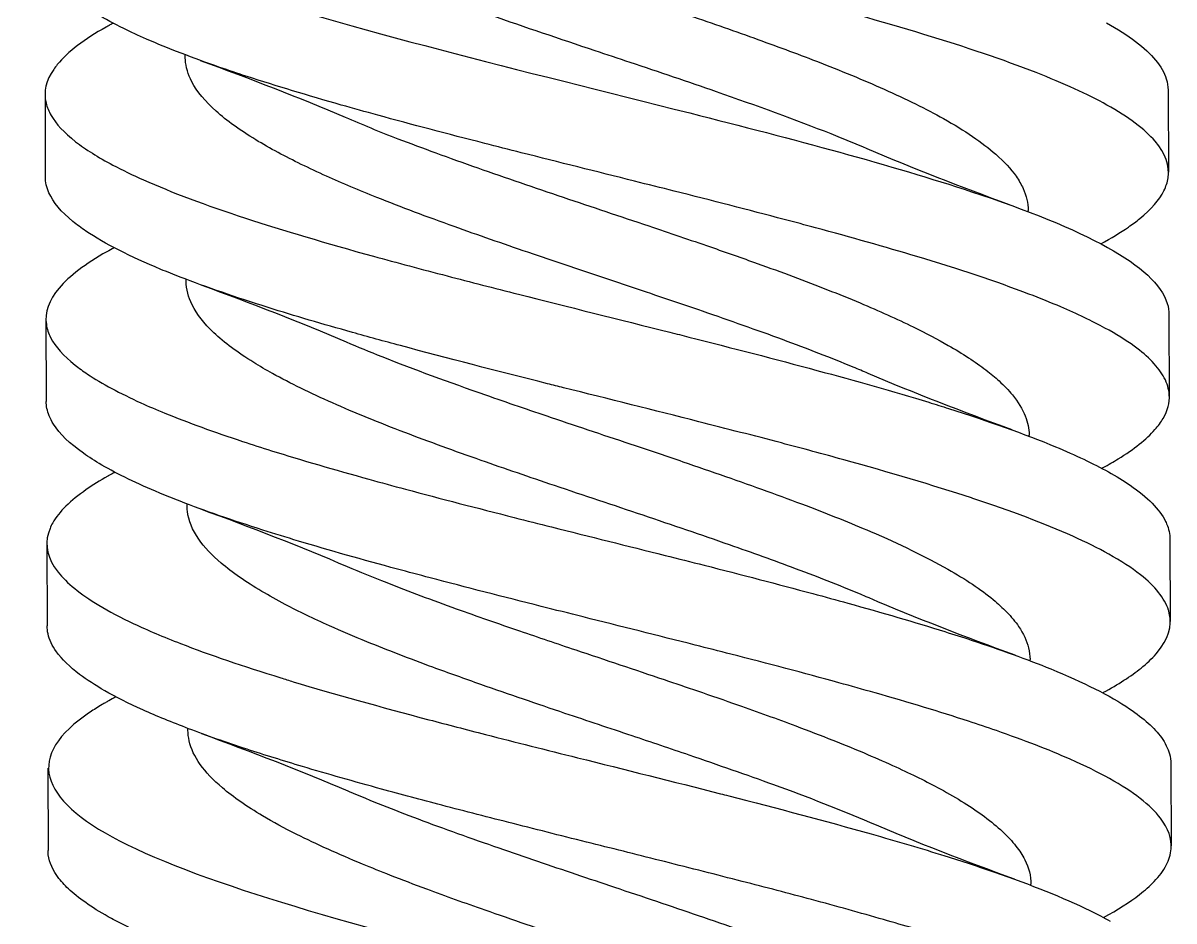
# Model space of a CAD drawing. Header units: millimetres. Extents: x 129 to 6329, y 33 to 3553.
# Drawn here: x 4321.01 to 4341.5, y 2815.15 to 2831.15 of the extents above; entities that cross this region are included whole.
import ezdxf

# ---------------------------------------------------------------- set-up
doc = ezdxf.new("R2010")
doc.units = ezdxf.units.MM
doc.layers.add('vistasIsometricas', color=255, linetype='Continuous')

msp = doc.modelspace()

# ---------------------------------------------------------------- linework, layer by layer
at = {"layer": 'vistasIsometricas', "extrusion": (-0.004614, 0.999989, 7.66e-14)}
for p, q in [((4323.898, 2830.554), (4323.898, 2830.583)), ((4341.4, 2829.954), (4341.406, 2828.49)), ((4321.401, 2829.874), (4321.406, 2828.41)), ((4338.909, 2827.788), (4338.909, 2827.81)), ((4323.914, 2826.554), (4323.914, 2826.583)), ((4321.417, 2825.874), (4321.422, 2824.41)), ((4341.416, 2825.954), (4341.422, 2824.49)), ((4338.925, 2823.788), (4338.925, 2823.81)), ((4323.93, 2822.554), (4323.93, 2822.583)), ((4341.433, 2821.954), (4341.438, 2820.49)), ((4321.433, 2821.874), (4321.439, 2820.41)), ((4338.941, 2819.788), (4338.941, 2819.81)), ((4323.946, 2818.554), (4323.946, 2818.583)), ((4321.449, 2817.874), (4321.455, 2816.41)), ((4341.449, 2817.954), (4341.454, 2816.49)), ((4338.957, 2815.788), (4338.957, 2815.81))]:
    msp.add_line(p, q, dxfattribs=at)
at = {"layer": 'vistasIsometricas'}
for points, knots in [([(4340.31, 2829.689), (4339.964, 2829.882), (4339.54, 2830.074), (4339.049, 2830.266), (4338.469, 2830.493), (4337.794, 2830.721), (4337.049, 2830.948), (4336.305, 2831.174), (4335.492, 2831.401), (4334.638, 2831.627), (4333.785, 2831.853), (4332.892, 2832.079), (4331.991, 2832.305), (4331.552, 2832.415), (4331.111, 2832.525), (4330.672, 2832.636), (4330.211, 2832.751), (4329.752, 2832.867), (4329.3, 2832.983), (4328.473, 2833.194), (4327.667, 2833.406), (4326.91, 2833.619), (4326.86, 2833.633), (4326.811, 2833.647), (4326.761, 2833.66), (4325.962, 2833.886), (4325.219, 2834.112), (4324.559, 2834.339), (4324.3, 2834.428), (4324.053, 2834.517), (4323.821, 2834.606), (4323.463, 2834.744), (4323.138, 2834.881), (4322.851, 2835.019), (4322.451, 2835.212), (4322.125, 2835.406), (4321.884, 2835.6), (4321.841, 2835.634), (4321.801, 2835.668), (4321.764, 2835.702), (4321.515, 2835.93), (4321.384, 2836.158), (4321.375, 2836.387), (4321.374, 2836.395), (4321.374, 2836.402), (4321.374, 2836.409)], [0.184025661, 0.184025661, 0.184025661, 0.184025661, 0.184864436, 0.184864436, 0.184864436, 0.185856911, 0.185856911, 0.185856911, 0.186847717, 0.186847717, 0.186847717, 0.187836885, 0.187836885, 0.187836885, 0.188318749, 0.188318749, 0.188318749, 0.188824444, 0.188824444, 0.188824444, 0.18974978, 0.18974978, 0.18974978, 0.189810349, 0.189810349, 0.189810349, 0.190794642, 0.190794642, 0.190794642, 0.19118081, 0.19118081, 0.19118081, 0.191777349, 0.191777349, 0.191777349, 0.19261184, 0.19261184, 0.19261184, 0.192758429, 0.192758429, 0.192758429, 0.193737919, 0.193737919, 0.193737919, 0.193769356, 0.193769356, 0.193769356, 0.193769356]), ([(4322.471, 2835.076), (4321.878, 2834.741), (4321.516, 2834.407), (4321.415, 2834.074), (4321.182, 2833.313), (4322.372, 2832.559), (4324.558, 2831.807), (4326.754, 2831.052), (4329.91, 2830.3), (4332.885, 2829.547), (4334.725, 2829.081), (4336.484, 2828.614), (4337.9, 2828.145), (4338.897, 2827.816), (4339.724, 2827.485), (4340.32, 2827.153)], [0.80819066, 0.80819066, 0.80819066, 0.80819066, 0.80963575, 0.80963575, 0.80963575, 0.81293704, 0.81293704, 0.81293704, 0.81625385, 0.81625385, 0.81625385, 0.81830625, 0.81830625, 0.81830625, 0.81975134, 0.81975134, 0.81975134, 0.81975134]), ([(4336.042, 2828.908), (4335.836, 2828.997), (4335.621, 2829.085), (4334.765, 2829.424), (4334.077, 2829.674), (4332.854, 2830.099), (4332.339, 2830.272), (4331.613, 2830.516), (4331.405, 2830.586), (4330.57, 2830.865), (4329.948, 2831.075), (4328.844, 2831.459), (4328.36, 2831.633), (4327.716, 2831.877), (4327.537, 2831.946), (4326.832, 2832.226), (4326.347, 2832.436), (4325.561, 2832.822), (4325.246, 2832.996), (4324.868, 2833.241), (4324.767, 2833.311), (4324.396, 2833.591), (4324.188, 2833.799), (4323.945, 2834.185), (4323.886, 2834.36), (4323.882, 2834.542), (4323.882, 2834.548), (4323.882, 2834.553)], [-11.5758135, -11.5758135, -11.5758135, -11.5758135, -11.5341952, -11.5341952, -11.4159975, -11.4159975, -11.333753, -11.333753, -11.3009252, -11.3009252, -11.2016623, -11.2016623, -11.1194177, -11.1194177, -11.0865957, -11.0865957, -10.9872729, -10.9872729, -10.9050275, -10.9050275, -10.8721094, -10.8721094, -10.7737695, -10.7737695, -10.6915854, -10.6915854, -10.6888047, -10.6888047, -10.6888047, -10.6888047]), ([(4326.731, 2833.47), (4326.811, 2833.436), (4326.892, 2833.402), (4327.392, 2833.194), (4327.841, 2833.021), (4328.727, 2832.695), (4329.158, 2832.543), (4329.967, 2832.264), (4330.341, 2832.137), (4331.041, 2831.902), (4331.364, 2831.794), (4332.059, 2831.561), (4332.429, 2831.437), (4333.213, 2831.169), (4333.624, 2831.026), (4334.408, 2830.745), (4334.781, 2830.608), (4335.567, 2830.303), (4335.97, 2830.137), (4336.734, 2829.796), (4337.088, 2829.622), (4337.778, 2829.235), (4338.091, 2829.023), (4338.48, 2828.681), (4338.601, 2828.551), (4338.743, 2828.348), (4338.785, 2828.275), (4338.878, 2828.072), (4338.908, 2827.941), (4338.909, 2827.81)], [-18.7540807, -18.7540807, -18.7540807, -18.7540807, -18.7380352, -18.7380352, -18.6562155, -18.6562155, -18.5843311, -18.5843311, -18.5243665, -18.5243665, -18.4732623, -18.4732623, -18.4143707, -18.4143707, -18.3469811, -18.3469811, -18.2819372, -18.2819372, -18.2036362, -18.2036362, -18.1214757, -18.1214757, -18.0220394, -18.0220394, -17.9611372, -17.9611372, -17.9273357, -17.9273357, -17.8662118, -17.8662118, -17.8662118, -17.8662118]), ([(4340.218, 2823.217), (4340.228, 2823.222), (4340.237, 2823.227), (4340.34, 2823.283), (4340.428, 2823.334), (4340.794, 2823.56), (4341.014, 2823.734), (4341.224, 2823.973), (4341.272, 2824.039), (4341.393, 2824.246), (4341.43, 2824.386), (4341.415, 2824.628), (4341.385, 2824.728), (4341.282, 2824.925), (4341.211, 2825.021), (4341.03, 2825.209), (4340.923, 2825.3), (4340.649, 2825.5), (4340.475, 2825.608), (4340.046, 2825.842), (4339.783, 2825.967), (4339.312, 2826.169), (4339.122, 2826.245), (4338.337, 2826.545), (4337.666, 2826.767), (4336.36, 2827.16), (4335.755, 2827.331), (4334.939, 2827.551), (4334.753, 2827.601), (4333.929, 2827.819), (4333.272, 2827.987), (4332.371, 2828.214), (4332.136, 2828.273), (4331.226, 2828.501), (4330.55, 2828.67), (4329.664, 2828.894), (4329.446, 2828.949), (4328.576, 2829.173), (4327.937, 2829.34), (4327.105, 2829.568), (4326.889, 2829.629), (4326.081, 2829.858), (4325.518, 2830.028), (4324.833, 2830.251), (4324.672, 2830.306), (4324.03, 2830.528), (4323.592, 2830.695), (4323.065, 2830.926), (4322.93, 2830.988), (4322.455, 2831.222), (4322.168, 2831.392), (4321.878, 2831.616), (4321.816, 2831.668), (4321.581, 2831.889), (4321.466, 2832.057), (4321.4, 2832.287), (4321.391, 2832.348), (4321.39, 2832.409)], [1.122311, 1.122311, 1.122311, 1.122311, 1.125343, 1.125343, 1.156074, 1.156074, 1.261185, 1.261185, 1.300874, 1.300874, 1.386344, 1.386344, 1.447338, 1.447338, 1.505942, 1.505942, 1.561577, 1.561577, 1.627796, 1.627796, 1.70442, 1.70442, 1.751264, 1.751264, 1.888116, 1.888116, 1.993444, 1.993444, 2.02395, 2.02395, 2.127808, 2.127808, 2.164298, 2.164298, 2.268694, 2.268694, 2.302904, 2.302904, 2.40659, 2.40659, 2.443805, 2.443805, 2.548399, 2.548399, 2.581738, 2.581738, 2.685135, 2.685135, 2.723574, 2.723574, 2.82846, 2.82846, 2.860436, 2.860436, 2.963381, 2.963381, 3.00076, 3.00076, 3.00076, 3.00076]), ([(4322.615, 2831.146), (4322.61, 2831.144), (4322.606, 2831.141), (4322.601, 2831.139), (4322.582, 2831.128), (4322.562, 2831.118), (4322.543, 2831.107), (4322.539, 2831.105), (4322.534, 2831.102), (4322.529, 2831.099), (4322.524, 2831.097), (4322.52, 2831.094), (4322.515, 2831.092), (4322.51, 2831.089), (4322.506, 2831.087), (4322.501, 2831.084), (4322.496, 2831.081), (4322.49, 2831.078), (4322.487, 2831.076)], [0.8138698128, 0.8138698128, 0.8138698128, 0.8138698128, 0.8138806625, 0.8138806625, 0.8138806625, 0.8139258215, 0.8139258215, 0.8139258215, 0.8139373639, 0.8139373639, 0.8139373639, 0.8139484009, 0.8139484009, 0.8139484009, 0.8139596906, 0.8139596906, 0.8139596906, 0.8139709804, 0.8139709804, 0.8139709804, 0.8139709804]), ([(4340.304, 2831.153), (4340.7, 2830.933), (4340.995, 2830.711), (4341.178, 2830.49), (4341.27, 2830.378), (4341.333, 2830.267), (4341.368, 2830.155), (4341.389, 2830.088), (4341.4, 2830.021), (4341.4, 2829.954)], [0.813971, 0.813971, 0.813971, 0.813971, 0.81493231, 0.81493231, 0.81493231, 0.815416088, 0.815416088, 0.815416088, 0.815706313, 0.815706313, 0.815706313, 0.815706313]), ([(4322.487, 2831.076), (4322.109, 2830.863), (4321.807, 2830.64), (4321.619, 2830.409), (4321.596, 2830.381), (4321.575, 2830.352), (4321.555, 2830.324), (4321.421, 2830.129), (4321.369, 2829.928), (4321.419, 2829.721), (4321.436, 2829.65), (4321.466, 2829.577), (4321.508, 2829.504), (4321.596, 2829.352), (4321.74, 2829.196), (4321.945, 2829.036), (4322.121, 2828.899), (4322.343, 2828.76), (4322.611, 2828.618), (4322.776, 2828.531), (4322.958, 2828.443), (4323.157, 2828.354), (4323.655, 2828.133), (4324.261, 2827.906), (4324.97, 2827.674), (4325.644, 2827.453), (4326.41, 2827.227), (4327.249, 2826.996), (4327.669, 2826.88), (4328.108, 2826.763), (4328.561, 2826.645), (4328.973, 2826.537), (4329.398, 2826.428), (4329.832, 2826.318), (4330.705, 2826.097), (4331.615, 2825.871), (4332.529, 2825.641), (4332.642, 2825.612), (4332.755, 2825.584), (4332.868, 2825.555), (4333.635, 2825.361), (4334.402, 2825.163), (4335.146, 2824.962), (4335.837, 2824.775), (4336.508, 2824.585), (4337.138, 2824.393), (4337.257, 2824.356), (4337.375, 2824.319), (4337.491, 2824.282), (4338.197, 2824.059), (4338.843, 2823.832), (4339.397, 2823.601), (4339.75, 2823.453), (4340.065, 2823.304), (4340.336, 2823.153)], [0.81397098, 0.81397098, 0.81397098, 0.81397098, 0.81550853, 0.81550853, 0.81550853, 0.81569534, 0.81569534, 0.81569534, 0.81697721, 0.81697721, 0.81697721, 0.81741971, 0.81741971, 0.81741971, 0.81834631, 0.81834631, 0.81834631, 0.81914407, 0.81914407, 0.81914407, 0.81963369, 0.81963369, 0.81963369, 0.82085241, 0.82085241, 0.82085241, 0.82201244, 0.82201244, 0.82201244, 0.8225928, 0.8225928, 0.8225928, 0.82312153, 0.82312153, 0.82312153, 0.82418582, 0.82418582, 0.82418582, 0.82431716, 0.82431716, 0.82431716, 0.82521037, 0.82521037, 0.82521037, 0.82604153, 0.82604153, 0.82604153, 0.8261993, 0.8261993, 0.8261993, 0.8271561, 0.8271561, 0.8271561, 0.82776589, 0.82776589, 0.82776589, 0.82776589]), ([(4336.059, 2824.908), (4335.972, 2824.945), (4335.883, 2824.983), (4335.398, 2825.183), (4334.977, 2825.346), (4334.078, 2825.678), (4333.601, 2825.846), (4332.736, 2826.143), (4332.355, 2826.272), (4331.31, 2826.623), (4330.646, 2826.844), (4329.55, 2827.218), (4329.112, 2827.37), (4328.206, 2827.696), (4327.745, 2827.869), (4326.995, 2828.169), (4326.695, 2828.295), (4326.102, 2828.562), (4325.814, 2828.702), (4325.411, 2828.918), (4325.277, 2828.994), (4324.874, 2829.24), (4324.638, 2829.409), (4324.253, 2829.754), (4324.108, 2829.929), (4323.948, 2830.235), (4323.909, 2830.365), (4323.899, 2830.515), (4323.898, 2830.534), (4323.898, 2830.554)], [-12.2790394, -12.2790394, -12.2790394, -12.2790394, -12.2615169, -12.2615169, -12.1846565, -12.1846565, -12.1051859, -12.1051859, -12.0442126, -12.0442126, -11.9394895, -11.9394895, -11.8675687, -11.8675687, -11.7857274, -11.7857274, -11.7260585, -11.7260585, -11.6600539, -11.6600539, -11.6242144, -11.6242144, -11.5445925, -11.5445925, -11.4622629, -11.4622629, -11.4012945, -11.4012945, -11.3922462, -11.3922462, -11.3922462, -11.3922462]), ([(4340.202, 2827.217), (4340.387, 2827.317), (4340.551, 2827.416), (4340.767, 2827.566), (4340.834, 2827.616), (4341.1, 2827.832), (4341.244, 2827.997), (4341.363, 2828.238), (4341.388, 2828.314), (4341.432, 2828.609), (4341.354, 2828.826), (4340.984, 2829.26), (4340.696, 2829.474), (4340.31, 2829.689)], [2.7436279, 2.7436279, 2.7436279, 2.7436279, 2.8036069, 2.8036069, 2.8338621, 2.8338621, 2.9339814, 2.9339814, 2.9798597, 2.9798597, 3.1125595, 3.1125595, 3.2437662, 3.2437662, 3.2437662, 3.2437662]), ([(4326.748, 2829.47), (4327.044, 2829.343), (4327.357, 2829.216), (4327.904, 2829.005), (4328.129, 2828.921), (4328.603, 2828.747), (4328.853, 2828.658), (4329.602, 2828.394), (4330.112, 2828.22), (4331.134, 2827.876), (4331.644, 2827.706), (4332.521, 2827.411), (4332.888, 2827.286), (4333.533, 2827.063), (4333.812, 2826.965), (4334.519, 2826.711), (4334.938, 2826.555), (4335.533, 2826.321), (4335.727, 2826.242), (4336.253, 2826.021), (4336.57, 2825.879), (4337.085, 2825.627), (4337.294, 2825.517), (4337.741, 2825.261), (4337.965, 2825.115), (4338.241, 2824.904), (4338.319, 2824.838), (4338.481, 2824.691), (4338.56, 2824.608), (4338.731, 2824.4), (4338.808, 2824.275), (4338.902, 2824.036), (4338.925, 2823.923), (4338.925, 2823.81)], [-16.885731, -16.885731, -16.885731, -16.885731, -16.8259347, -16.8259347, -16.7861133, -16.7861133, -16.7438991, -16.7438991, -16.6616521, -16.6616521, -16.5812187, -16.5812187, -16.522302, -16.522302, -16.4760582, -16.4760582, -16.4024889, -16.4024889, -16.3655301, -16.3655301, -16.2985323, -16.2985323, -16.2470249, -16.2470249, -16.1784706, -16.1784706, -16.1479571, -16.1479571, -16.1093423, -16.1093423, -16.0507104, -16.0507104, -15.9980003, -15.9980003, -15.9980003, -15.9980003]), ([(4340.342, 2821.689), (4340.152, 2821.795), (4339.938, 2821.901), (4339.702, 2822.007), (4339.201, 2822.232), (4338.6, 2822.457), (4337.922, 2822.681), (4337.914, 2822.684), (4337.906, 2822.686), (4337.898, 2822.689), (4337.21, 2822.916), (4336.442, 2823.143), (4335.623, 2823.369), (4335.262, 2823.469), (4334.891, 2823.569), (4334.513, 2823.669), (4334.033, 2823.795), (4333.542, 2823.921), (4333.044, 2824.048), (4332.249, 2824.25), (4331.437, 2824.451), (4330.634, 2824.653), (4330.538, 2824.677), (4330.442, 2824.701), (4330.347, 2824.725), (4329.45, 2824.951), (4328.566, 2825.177), (4327.728, 2825.403), (4327.438, 2825.481), (4327.153, 2825.559), (4326.875, 2825.638), (4326.349, 2825.785), (4325.847, 2825.933), (4325.377, 2826.081), (4324.803, 2826.262), (4324.276, 2826.443), (4323.808, 2826.624), (4323.69, 2826.669), (4323.575, 2826.715), (4323.465, 2826.761), (4322.917, 2826.988), (4322.467, 2827.215), (4322.13, 2827.443), (4322.046, 2827.5), (4321.968, 2827.557), (4321.898, 2827.614), (4321.689, 2827.785), (4321.545, 2827.956), (4321.47, 2828.127), (4321.428, 2828.221), (4321.407, 2828.315), (4321.407, 2828.41)], [0.172352486, 0.172352486, 0.172352486, 0.172352486, 0.17281425, 0.17281425, 0.17281425, 0.173797576, 0.173797576, 0.173797576, 0.173809121, 0.173809121, 0.173809121, 0.174803994, 0.174803994, 0.174803994, 0.175242667, 0.175242667, 0.175242667, 0.175798891, 0.175798891, 0.175798891, 0.176687757, 0.176687757, 0.176687757, 0.176793758, 0.176793758, 0.176793758, 0.177788629, 0.177788629, 0.177788629, 0.178132848, 0.178132848, 0.178132848, 0.178783521, 0.178783521, 0.178783521, 0.179577939, 0.179577939, 0.179577939, 0.179778391, 0.179778391, 0.179778391, 0.180773259, 0.180773259, 0.180773259, 0.181023029, 0.181023029, 0.181023029, 0.181768142, 0.181768142, 0.181768142, 0.182177962, 0.182177962, 0.182177962, 0.182177962]), ([(4322.503, 2827.076), (4322.119, 2826.859), (4321.833, 2826.644), (4321.467, 2826.21), (4321.391, 2825.994), (4321.436, 2825.7), (4321.462, 2825.623), (4321.584, 2825.383), (4321.73, 2825.22), (4322.003, 2825.003), (4322.077, 2824.949), (4322.413, 2824.724), (4322.732, 2824.554), (4323.243, 2824.323), (4323.385, 2824.262), (4323.947, 2824.032), (4324.411, 2823.864), (4325.087, 2823.641), (4325.258, 2823.586), (4325.975, 2823.361), (4326.556, 2823.192), (4327.381, 2822.964), (4327.599, 2822.904), (4328.447, 2822.677), (4329.096, 2822.509), (4329.978, 2822.285), (4330.2, 2822.229), (4331.094, 2822.004), (4331.77, 2821.836), (4332.674, 2821.608), (4332.906, 2821.55), (4333.799, 2821.323), (4334.448, 2821.155), (4335.285, 2820.929), (4335.493, 2820.872), (4336.307, 2820.647), (4336.886, 2820.478), (4337.586, 2820.258), (4337.742, 2820.208), (4338.414, 2819.986), (4338.889, 2819.815), (4339.889, 2819.407), (4340.361, 2819.171), (4340.967, 2818.762), (4341.157, 2818.592), (4341.349, 2818.324), (4341.397, 2818.228), (4341.44, 2818.072), (4341.448, 2818.013), (4341.449, 2817.954)], [0.000015, 0.000015, 0.000015, 0.000015, 0.131122, 0.131122, 0.263249, 0.263249, 0.310157, 0.310157, 0.410131, 0.410131, 0.443128, 0.443128, 0.547795, 0.547795, 0.58531, 0.58531, 0.688922, 0.688922, 0.722921, 0.722921, 0.827363, 0.827363, 0.864028, 0.864028, 0.967843, 0.967843, 1.002455, 1.002455, 1.106755, 1.106755, 1.142925, 1.142925, 1.246857, 1.246857, 1.281833, 1.281833, 1.386047, 1.386047, 1.416828, 1.416828, 1.522154, 1.522154, 1.667169, 1.667169, 1.771287, 1.771287, 1.829998, 1.829998, 1.865745, 1.865745, 1.865745, 1.865745]), ([(4340.32, 2827.153), (4340.916, 2826.822), (4341.28, 2826.489), (4341.385, 2826.155), (4341.406, 2826.088), (4341.416, 2826.021), (4341.415, 2825.954)], [0.819751336, 0.819751336, 0.819751336, 0.819751336, 0.821196421, 0.821196421, 0.821196421, 0.82148659, 0.82148659, 0.82148659, 0.82148659]), ([(4336.075, 2820.908), (4336.053, 2820.917), (4336.031, 2820.927), (4335.621, 2821.101), (4335.205, 2821.265), (4334.388, 2821.571), (4333.995, 2821.712), (4333.089, 2822.029), (4332.572, 2822.205), (4331.525, 2822.557), (4330.997, 2822.733), (4330.031, 2823.059), (4329.592, 2823.209), (4328.695, 2823.524), (4328.241, 2823.689), (4327.349, 2824.03), (4326.917, 2824.206), (4326.126, 2824.556), (4325.769, 2824.73), (4325.335, 2824.971), (4325.223, 2825.036), (4324.831, 2825.279), (4324.593, 2825.456), (4324.232, 2825.798), (4324.103, 2825.962), (4323.95, 2826.269), (4323.914, 2826.411), (4323.914, 2826.554)], [-11.6565191, -11.6565191, -11.6565191, -11.6565191, -11.6521173, -11.6521173, -11.5746577, -11.5746577, -11.5079665, -11.5079665, -11.4249696, -11.4249696, -11.3417198, -11.3417198, -11.2708413, -11.2708413, -11.1928526, -11.1928526, -11.1098162, -11.1098162, -11.0276584, -11.0276584, -10.9966873, -10.9966873, -10.9134375, -10.9134375, -10.8362129, -10.8362129, -10.769661, -10.769661, -10.769661, -10.769661]), ([(4326.764, 2825.469), (4326.968, 2825.382), (4327.18, 2825.295), (4327.974, 2824.98), (4328.595, 2824.753), (4329.628, 2824.391), (4330.018, 2824.258), (4330.909, 2823.957), (4331.411, 2823.789), (4332.194, 2823.526), (4332.477, 2823.431), (4333.013, 2823.248), (4333.267, 2823.161), (4334.016, 2822.899), (4334.498, 2822.726), (4335.361, 2822.398), (4335.745, 2822.244), (4336.621, 2821.867), (4337.083, 2821.645), (4337.794, 2821.241), (4338.065, 2821.061), (4338.374, 2820.805), (4338.455, 2820.731), (4338.609, 2820.572), (4338.68, 2820.486), (4338.825, 2820.274), (4338.884, 2820.147), (4338.932, 2819.949), (4338.941, 2819.88), (4338.941, 2819.81)], [-17.5095492, -17.5095492, -17.5095492, -17.5095492, -17.4684791, -17.4684791, -17.3607996, -17.3607996, -17.2977473, -17.2977473, -17.2185738, -17.2185738, -17.1735779, -17.1735779, -17.1323095, -17.1323095, -17.0502379, -17.0502379, -16.9777677, -16.9777677, -16.8729785, -16.8729785, -16.7881202, -16.7881202, -16.7535043, -16.7535043, -16.7135461, -16.7135461, -16.6541642, -16.6541642, -16.6216582, -16.6216582, -16.6216582, -16.6216582]), ([(4340.251, 2815.217), (4340.502, 2815.353), (4340.716, 2815.489), (4340.99, 2815.701), (4341.077, 2815.778), (4341.243, 2815.952), (4341.315, 2816.049), (4341.416, 2816.243), (4341.445, 2816.34), (4341.467, 2816.62), (4341.404, 2816.802), (4341.086, 2817.22), (4340.78, 2817.454), (4340.152, 2817.804), (4339.918, 2817.919), (4339.272, 2818.204), (4338.831, 2818.374), (4338.182, 2818.6), (4338.016, 2818.656), (4337.331, 2818.88), (4336.774, 2819.048), (4335.971, 2819.277), (4335.756, 2819.337), (4334.919, 2819.568), (4334.275, 2819.737), (4333.404, 2819.96), (4333.192, 2820.014), (4332.318, 2820.236), (4331.649, 2820.403), (4330.733, 2820.632), (4330.485, 2820.695), (4329.565, 2820.927), (4328.902, 2821.096), (4328.062, 2821.318), (4327.868, 2821.369), (4327.059, 2821.588), (4326.469, 2821.754), (4325.696, 2821.987), (4325.484, 2822.052), (4324.742, 2822.288), (4324.249, 2822.459), (4323.682, 2822.679), (4323.561, 2822.728), (4323.044, 2822.943), (4322.699, 2823.109), (4322.292, 2823.346), (4322.182, 2823.416), (4321.84, 2823.658), (4321.662, 2823.83), (4321.52, 2824.053), (4321.494, 2824.104), (4321.44, 2824.24), (4321.423, 2824.325), (4321.422, 2824.41)], [1.121887, 1.121887, 1.121887, 1.121887, 1.203686, 1.203686, 1.25024, 1.25024, 1.308636, 1.308636, 1.36765, 1.36765, 1.478455, 1.478455, 1.621931, 1.621931, 1.692219, 1.692219, 1.796612, 1.796612, 1.830834, 1.830834, 1.934524, 1.934524, 1.971721, 1.971721, 2.076311, 2.076311, 2.10967, 2.10967, 2.213073, 2.213073, 2.251484, 2.251484, 2.356364, 2.356364, 2.388369, 2.388369, 2.491323, 2.491323, 2.531664, 2.531664, 2.636868, 2.636868, 2.667004, 2.667004, 2.769389, 2.769389, 2.812275, 2.812275, 2.9176, 2.9176, 2.948614, 2.948614, 3.000491, 3.000491, 3.000491, 3.000491]), ([(4322.647, 2823.146), (4322.636, 2823.141), (4322.626, 2823.135), (4322.615, 2823.129), (4322.586, 2823.113), (4322.559, 2823.099), (4322.528, 2823.081), (4322.525, 2823.079), (4322.522, 2823.077), (4322.519, 2823.076)], [0.8254305972, 0.8254305972, 0.8254305972, 0.8254305972, 0.825455575, 0.825455575, 0.825455575, 0.825524192, 0.825524192, 0.825524192, 0.8255317062, 0.8255317062, 0.8255317062, 0.8255317062]), ([(4340.336, 2823.153), (4340.478, 2823.075), (4340.607, 2822.996), (4340.723, 2822.916), (4341.032, 2822.704), (4341.248, 2822.488), (4341.355, 2822.27), (4341.361, 2822.256), (4341.368, 2822.242), (4341.374, 2822.229), (4341.412, 2822.138), (4341.432, 2822.046), (4341.432, 2821.954)], [0.827765891, 0.827765891, 0.827765891, 0.827765891, 0.828083707, 0.828083707, 0.828083707, 0.828931707, 0.828931707, 0.828931707, 0.828984633, 0.828984633, 0.828984633, 0.829336424, 0.829336424, 0.829336424, 0.829336424]), ([(4322.519, 2823.076), (4322.379, 2822.997), (4322.251, 2822.917), (4322.135, 2822.837), (4321.856, 2822.643), (4321.651, 2822.445), (4321.537, 2822.244), (4321.519, 2822.212), (4321.503, 2822.18), (4321.49, 2822.147), (4321.396, 2821.923), (4321.416, 2821.694), (4321.566, 2821.461), (4321.586, 2821.43), (4321.608, 2821.399), (4321.633, 2821.368), (4321.785, 2821.174), (4322.027, 2820.977), (4322.36, 2820.777), (4322.541, 2820.668), (4322.749, 2820.559), (4322.984, 2820.448), (4323.231, 2820.332), (4323.508, 2820.214), (4323.814, 2820.096), (4324.33, 2819.895), (4324.929, 2819.692), (4325.597, 2819.485), (4325.671, 2819.462), (4325.745, 2819.439), (4325.821, 2819.416), (4326.555, 2819.194), (4327.368, 2818.968), (4328.237, 2818.738), (4328.565, 2818.652), (4328.902, 2818.564), (4329.244, 2818.476), (4329.779, 2818.339), (4330.328, 2818.201), (4330.885, 2818.061), (4331.725, 2817.85), (4332.583, 2817.637), (4333.431, 2817.42), (4333.479, 2817.408), (4333.527, 2817.396), (4333.575, 2817.383), (4334.445, 2817.16), (4335.301, 2816.934), (4336.11, 2816.704), (4336.566, 2816.575), (4337.006, 2816.445), (4337.425, 2816.314), (4337.731, 2816.218), (4338.026, 2816.121), (4338.307, 2816.024), (4338.957, 2815.799), (4339.533, 2815.572), (4340.007, 2815.341), (4340.135, 2815.279), (4340.256, 2815.216), (4340.368, 2815.153)], [0.82553171, 0.82553171, 0.82553171, 0.82553171, 0.82601682, 0.82601682, 0.82601682, 0.82718657, 0.82718657, 0.82718657, 0.82737358, 0.82737358, 0.82737358, 0.82867017, 0.82867017, 0.82867017, 0.82884144, 0.82884144, 0.82884144, 0.82991394, 0.82991394, 0.82991394, 0.83049631, 0.83049631, 0.83049631, 0.83111089, 0.83111089, 0.83111089, 0.83215118, 0.83215118, 0.83215118, 0.83226588, 0.83226588, 0.83226588, 0.83338307, 0.83338307, 0.83338307, 0.83380604, 0.83380604, 0.83380604, 0.83446598, 0.83446598, 0.83446598, 0.83546091, 0.83546091, 0.83546091, 0.83551751, 0.83551751, 0.83551751, 0.8365403, 0.8365403, 0.8365403, 0.83711578, 0.83711578, 0.83711578, 0.83753657, 0.83753657, 0.83753657, 0.83850825, 0.83850825, 0.83850825, 0.83877065, 0.83877065, 0.83877065, 0.83877065]), ([(4336.091, 2816.908), (4335.569, 2817.132), (4334.993, 2817.354), (4333.895, 2817.754), (4333.39, 2817.93), (4332.538, 2818.222), (4332.198, 2818.336), (4331.457, 2818.585), (4331.057, 2818.718), (4330.411, 2818.936), (4330.164, 2819.02), (4329.664, 2819.191), (4329.412, 2819.278), (4328.872, 2819.468), (4328.587, 2819.57), (4327.898, 2819.824), (4327.504, 2819.976), (4326.902, 2820.222), (4326.68, 2820.317), (4326.184, 2820.539), (4325.92, 2820.666), (4325.53, 2820.87), (4325.391, 2820.948), (4324.977, 2821.193), (4324.735, 2821.361), (4324.372, 2821.671), (4324.238, 2821.813), (4324.024, 2822.121), (4323.956, 2822.287), (4323.932, 2822.486), (4323.93, 2822.52), (4323.93, 2822.554)], [-13.5245575, -13.5245575, -13.5245575, -13.5245575, -13.4191982, -13.4191982, -13.3359174, -13.3359174, -13.2818109, -13.2818109, -13.2185815, -13.2185815, -13.1790315, -13.1790315, -13.1378233, -13.1378233, -13.0894708, -13.0894708, -13.0178348, -13.0178348, -12.9731125, -12.9731125, -12.9132453, -12.9132453, -12.8768597, -12.8768597, -12.7978515, -12.7978515, -12.7310787, -12.7310787, -12.6534992, -12.6534992, -12.6377448, -12.6377448, -12.6377448, -12.6377448]), ([(4340.235, 2819.217), (4340.254, 2819.228), (4340.274, 2819.238), (4340.293, 2819.249), (4340.557, 2819.395), (4340.778, 2819.541), (4340.953, 2819.687), (4341.055, 2819.772), (4341.142, 2819.858), (4341.212, 2819.943), (4341.403, 2820.173), (4341.473, 2820.404), (4341.422, 2820.634), (4341.418, 2820.653), (4341.412, 2820.672), (4341.406, 2820.691), (4341.34, 2820.902), (4341.172, 2821.112), (4340.906, 2821.322), (4340.751, 2821.444), (4340.562, 2821.567), (4340.342, 2821.689)], [0.168789093, 0.168789093, 0.168789093, 0.168789093, 0.168834712, 0.168834712, 0.168834712, 0.169462308, 0.169462308, 0.169462308, 0.169829604, 0.169829604, 0.169829604, 0.170824478, 0.170824478, 0.170824478, 0.170907397, 0.170907397, 0.170907397, 0.171819357, 0.171819357, 0.171819357, 0.172352486, 0.172352486, 0.172352486, 0.172352486]), ([(4326.78, 2821.469), (4327.006, 2821.373), (4327.241, 2821.277), (4327.879, 2821.025), (4328.294, 2820.87), (4329.091, 2820.584), (4329.468, 2820.452), (4330.181, 2820.208), (4330.515, 2820.095), (4331.376, 2819.806), (4331.904, 2819.63), (4332.625, 2819.386), (4332.823, 2819.319), (4333.261, 2819.169), (4333.499, 2819.086), (4334.089, 2818.878), (4334.435, 2818.754), (4335.221, 2818.459), (4335.65, 2818.29), (4336.223, 2818.046), (4336.391, 2817.972), (4336.837, 2817.767), (4337.101, 2817.637), (4337.644, 2817.341), (4337.909, 2817.177), (4338.367, 2816.837), (4338.555, 2816.662), (4338.754, 2816.407), (4338.806, 2816.326), (4338.92, 2816.1), (4338.957, 2815.955), (4338.957, 2815.81)], [-16.8865624, -16.8865624, -16.8865624, -16.8865624, -16.8410544, -16.8410544, -16.767913, -16.767913, -16.7057738, -16.7057738, -16.6524528, -16.6524528, -16.5691735, -16.5691735, -16.5373884, -16.5373884, -16.4983329, -16.4983329, -16.4394443, -16.4394443, -16.3595565, -16.3595565, -16.3247385, -16.3247385, -16.2633375, -16.2633375, -16.1859899, -16.1859899, -16.1041408, -16.1041408, -16.0665455, -16.0665455, -15.9988358, -15.9988358, -15.9988358, -15.9988358]), ([(4340.374, 2813.689), (4340.056, 2813.866), (4339.674, 2814.042), (4339.011, 2814.308), (4338.774, 2814.397), (4338.169, 2814.612), (4337.789, 2814.738), (4337.049, 2814.969), (4336.698, 2815.073), (4335.92, 2815.297), (4335.491, 2815.416), (4334.646, 2815.643), (4334.233, 2815.751), (4333.359, 2815.976), (4332.898, 2816.093), (4331.999, 2816.32), (4331.563, 2816.429), (4330.662, 2816.654), (4330.198, 2816.771), (4329.308, 2816.997), (4328.883, 2817.106), (4328.102, 2817.311), (4327.744, 2817.407), (4326.905, 2817.637), (4326.433, 2817.771), (4325.643, 2818.007), (4325.315, 2818.109), (4324.63, 2818.334), (4324.28, 2818.456), (4323.662, 2818.691), (4323.389, 2818.803), (4322.889, 2819.028), (4322.663, 2819.142), (4322.295, 2819.352), (4322.146, 2819.449), (4321.839, 2819.68), (4321.702, 2819.814), (4321.529, 2820.055), (4321.478, 2820.162), (4321.444, 2820.316), (4321.439, 2820.363), (4321.439, 2820.41)], [0.000022, 0.000022, 0.000022, 0.000022, 0.108134, 0.108134, 0.162818, 0.162818, 0.240172, 0.240172, 0.304677, 0.304677, 0.377872, 0.377872, 0.444677, 0.444677, 0.516955, 0.516955, 0.584331, 0.584331, 0.656383, 0.656383, 0.723903, 0.723903, 0.78301, 0.78301, 0.865855, 0.865855, 0.928923, 0.928923, 1.004345, 1.004345, 1.073142, 1.073142, 1.142963, 1.142963, 1.202319, 1.202319, 1.284392, 1.284392, 1.349591, 1.349591, 1.378236, 1.378236, 1.378236, 1.378236]), ([(4322.535, 2819.076), (4322.527, 2819.072), (4322.515, 2819.065), (4322.505, 2819.059), (4322.495, 2819.053), (4322.486, 2819.048), (4322.476, 2819.042), (4322.456, 2819.031), (4322.437, 2819.019), (4322.418, 2819.008), (4322.38, 2818.985), (4322.343, 2818.963), (4322.307, 2818.94), (4322.235, 2818.895), (4322.168, 2818.85), (4322.105, 2818.804), (4321.009, 2818.018), (4321.355, 2817.255), (4322.867, 2816.512), (4324.479, 2815.721), (4327.359, 2814.953), (4330.332, 2814.204), (4333.218, 2813.477), (4336.135, 2812.767), (4338.184, 2812.072), (4339.094, 2811.763), (4339.839, 2811.457), (4340.385, 2811.153)], [0.83131202, 0.83131202, 0.83131202, 0.83131202, 0.83133222, 0.83133222, 0.83133222, 0.83135243, 0.83135243, 0.83135243, 0.83139285, 0.83139285, 0.83139285, 0.83147367, 0.83147367, 0.83147367, 0.83163533, 0.83163533, 0.83163533, 0.83445072, 0.83445072, 0.83445072, 0.83745232, 0.83745232, 0.83745232, 0.84036492, 0.84036492, 0.84036492, 0.84165819, 0.84165819, 0.84165819, 0.84165819]), ([(4336.107, 2812.908), (4335.783, 2813.047), (4335.439, 2813.185), (4334.847, 2813.411), (4334.611, 2813.499), (4333.904, 2813.757), (4333.42, 2813.926), (4332.415, 2814.269), (4331.896, 2814.443), (4331.157, 2814.691), (4330.937, 2814.764), (4330.216, 2815.007), (4329.719, 2815.176), (4328.882, 2815.47), (4328.535, 2815.594), (4327.978, 2815.801), (4327.762, 2815.884), (4327.381, 2816.033), (4327.215, 2816.1), (4326.627, 2816.344), (4326.235, 2816.52), (4325.664, 2816.806), (4325.461, 2816.916), (4324.995, 2817.192), (4324.755, 2817.358), (4324.396, 2817.664), (4324.264, 2817.803), (4324.066, 2818.082), (4324, 2818.221), (4323.954, 2818.425), (4323.946, 2818.489), (4323.946, 2818.554)], [-14.0657341, -14.0657341, -14.0657341, -14.0657341, -14.0004767, -14.0004767, -13.958965, -13.958965, -13.8791368, -13.8791368, -13.7969508, -13.7969508, -13.7621303, -13.7621303, -13.6822591, -13.6822591, -13.623415, -13.623415, -13.5844388, -13.5844388, -13.552887, -13.552887, -13.4696687, -13.4696687, -13.4180441, -13.4180441, -13.3398011, -13.3398011, -13.2743835, -13.2743835, -13.2090469, -13.2090469, -13.1790084, -13.1790084, -13.1790084, -13.1790084]), ([(4326.796, 2817.47), (4326.803, 2817.467), (4326.81, 2817.464), (4327.199, 2817.298), (4327.61, 2817.135), (4328.502, 2816.799), (4328.984, 2816.627), (4329.709, 2816.375), (4329.939, 2816.296), (4330.623, 2816.064), (4331.081, 2815.91), (4332.042, 2815.588), (4332.543, 2815.42), (4333.543, 2815.077), (4334.039, 2814.903), (4334.867, 2814.599), (4335.207, 2814.47), (4336.101, 2814.112), (4336.618, 2813.885), (4337.518, 2813.43), (4337.897, 2813.203), (4338.477, 2812.76), (4338.685, 2812.547), (4338.911, 2812.171), (4338.964, 2812.011), (4338.973, 2811.837), (4338.973, 2811.824), (4338.973, 2811.81)], [-16.264004, -16.264004, -16.264004, -16.264004, -16.2626225, -16.2626225, -16.1856937, -16.1856937, -16.1041459, -16.1041459, -16.0669112, -16.0669112, -15.9943363, -15.9943363, -15.9148444, -15.9148444, -15.8325018, -15.8325018, -15.7714656, -15.7714656, -15.6642551, -15.6642551, -15.5573914, -15.5573914, -15.4570494, -15.4570494, -15.3821863, -15.3821863, -15.3759235, -15.3759235, -15.3759235, -15.3759235]), ([(4340.283, 2807.217), (4340.466, 2807.316), (4340.63, 2807.415), (4340.872, 2807.583), (4340.96, 2807.651), (4341.24, 2807.894), (4341.375, 2808.067), (4341.459, 2808.29), (4341.472, 2808.339), (4341.505, 2808.558), (4341.465, 2808.726), (4341.316, 2808.964), (4341.262, 2809.033), (4341.034, 2809.276), (4340.804, 2809.448), (4340.426, 2809.67), (4340.336, 2809.72), (4339.916, 2809.94), (4339.534, 2810.109), (4338.945, 2810.338), (4338.785, 2810.398), (4338.146, 2810.628), (4337.626, 2810.797), (4336.883, 2811.022), (4336.696, 2811.078), (4335.927, 2811.301), (4335.315, 2811.469), (4334.451, 2811.698), (4334.219, 2811.759), (4333.329, 2811.989), (4332.658, 2812.158), (4331.769, 2812.381), (4331.555, 2812.435), (4330.673, 2812.656), (4330.008, 2812.822), (4329.109, 2813.052), (4328.866, 2813.115), (4327.974, 2813.348), (4327.345, 2813.518), (4326.566, 2813.739), (4326.389, 2813.79), (4325.649, 2814.008), (4325.119, 2814.174), (4324.44, 2814.408), (4324.254, 2814.474), (4323.616, 2814.712), (4323.21, 2814.882), (4322.764, 2815.102), (4322.671, 2815.15), (4322.277, 2815.365), (4322.032, 2815.532), (4321.77, 2815.77), (4321.703, 2815.841), (4321.54, 2816.052), (4321.477, 2816.192), (4321.456, 2816.358), (4321.455, 2816.384), (4321.455, 2816.41)], [1.121994, 1.121994, 1.121994, 1.121994, 1.181707, 1.181707, 1.222897, 1.222897, 1.328183, 1.328183, 1.357909, 1.357909, 1.460448, 1.460448, 1.502627, 1.502627, 1.607956, 1.607956, 1.638439, 1.638439, 1.742267, 1.742267, 1.77889, 1.77889, 1.883325, 1.883325, 1.917371, 1.917371, 2.021004, 2.021004, 2.058447, 2.058447, 2.163101, 2.163101, 2.196176, 2.196176, 2.299485, 2.299485, 2.338301, 2.338301, 2.443264, 2.443264, 2.474849, 2.474849, 2.577669, 2.577669, 2.618604, 2.618604, 2.723871, 2.723871, 2.753501, 2.753501, 2.855751, 2.855751, 2.899261, 2.899261, 2.984765, 2.984765, 3.000484, 3.000484, 3.000484, 3.000484])]:
    msp.add_open_spline(points, degree=3, knots=knots, dxfattribs=at)
for points in [[(4338.092, 2830.613), (4338.092, 2830.613), (4338.092, 2830.613), (4338.092, 2830.613)], [(4324.165, 2830.484), (4325.052, 2830.16), (4325.922, 2829.823), (4326.748, 2829.47)], [(4338.482, 2830.478), (4338.482, 2830.478), (4338.482, 2830.478), (4338.482, 2830.478)], [(4338.577, 2827.912), (4337.707, 2828.23), (4336.853, 2828.561), (4336.042, 2828.908)], [(4324.347, 2827.886), (4324.347, 2827.886), (4324.347, 2827.886), (4324.347, 2827.886)], [(4324.727, 2827.755), (4324.727, 2827.755), (4324.727, 2827.755), (4324.727, 2827.755)], [(4322.631, 2827.146), (4322.587, 2827.123), (4322.545, 2827.1), (4322.503, 2827.076)], [(4324.196, 2826.478), (4325.077, 2826.156), (4325.943, 2825.821), (4326.764, 2825.469)], [(4338.626, 2823.9), (4337.744, 2824.222), (4336.879, 2824.557), (4336.059, 2824.908)], [(4324.363, 2823.886), (4324.363, 2823.886), (4324.363, 2823.886), (4324.363, 2823.886)], [(4338.124, 2822.613), (4338.124, 2822.613), (4338.124, 2822.613), (4338.124, 2822.613)], [(4324.17, 2822.494), (4325.066, 2822.167), (4325.946, 2821.826), (4326.78, 2821.469)], [(4338.514, 2822.478), (4338.514, 2822.478), (4338.514, 2822.478), (4338.514, 2822.478)], [(4325.649, 2822.002), (4325.649, 2822.002), (4325.649, 2822.002), (4325.649, 2822.002)], [(4338.678, 2819.886), (4337.784, 2820.213), (4336.907, 2820.552), (4336.075, 2820.908)], [(4324.379, 2819.886), (4324.379, 2819.886), (4324.379, 2819.886), (4324.379, 2819.886)], [(4324.759, 2819.755), (4324.759, 2819.755), (4324.759, 2819.755), (4324.759, 2819.755)], [(4322.663, 2819.147), (4322.62, 2819.123), (4322.577, 2819.1), (4322.535, 2819.076)], [(4338.14, 2818.614), (4338.14, 2818.614), (4338.14, 2818.614), (4338.14, 2818.614)], [(4324.187, 2818.494), (4325.082, 2818.167), (4325.962, 2817.826), (4326.796, 2817.47)], [(4338.53, 2818.478), (4338.53, 2818.478), (4338.53, 2818.478), (4338.53, 2818.478)], [(4338.667, 2815.897), (4337.782, 2816.22), (4336.915, 2816.556), (4336.091, 2816.908)], [(4324.395, 2815.886), (4324.395, 2815.886), (4324.395, 2815.886), (4324.395, 2815.886)], [(4324.775, 2815.755), (4324.775, 2815.755), (4324.775, 2815.755), (4324.775, 2815.755)]]:
    msp.add_open_spline(points, degree=3, dxfattribs=at)

doc.saveas('drawing.dxf')
